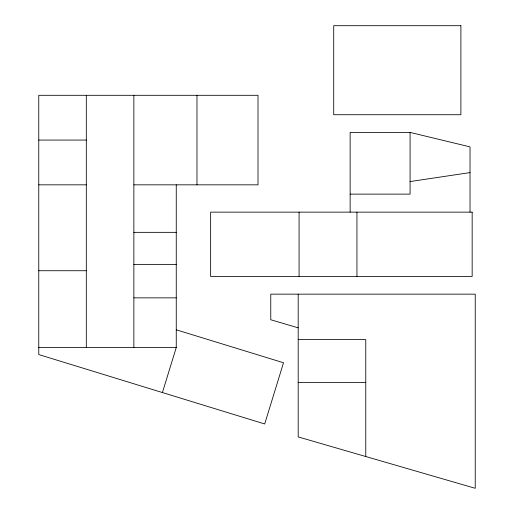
<?xml version="1.0" encoding="UTF-8"?>
<svg xmlns="http://www.w3.org/2000/svg" width="514" height="514" viewBox="0 0 514 514"><rect width="100%" height="100%" fill="white"/><g stroke="black" fill="none" stroke-linecap="round" stroke-linejoin="round"><path stroke-width="0.77" d="M162.424 392.548L176.257 347.515L176.257 184.834M410.082 181.564L470.021 172.595M470.021 212.134L470.021 146.875L410.082 132.413L350.137 132.413L350.137 212.134M38.768 140.065L86.32 140.065M38.768 184.834L86.32 184.834M133.865 184.834L258.002 184.834L258.002 95.302L38.768 95.302L38.768 354.564L264.704 423.973L283.51 362.755L176.257 329.808M350.137 194.125L410.082 194.125L410.082 132.413M133.865 232.341L176.257 232.341M133.865 264.376L176.257 264.376M38.768 270.73L86.32 270.73M133.865 297.863L176.257 297.863M298.184 339.581L365.762 339.581L365.762 456.522M38.768 347.515L176.257 347.515M298.184 382.377L365.762 382.377M298.184 327.848L270.769 319.753L270.769 294.156L475.232 294.156L475.232 488.3L298.184 436.906L298.184 294.156M356.941 212.134L356.941 276.474M299.077 212.134L299.077 276.474M196.978 95.302L196.978 184.834M133.865 95.302L133.865 347.515M86.32 95.302L86.32 347.515M460.891 25.7L333.721 25.7L333.721 114.731L460.891 114.731L460.891 25.7M472.16 212.134L210.637 212.134L210.637 276.474L472.16 276.474L472.16 212.134"/></g></svg>
